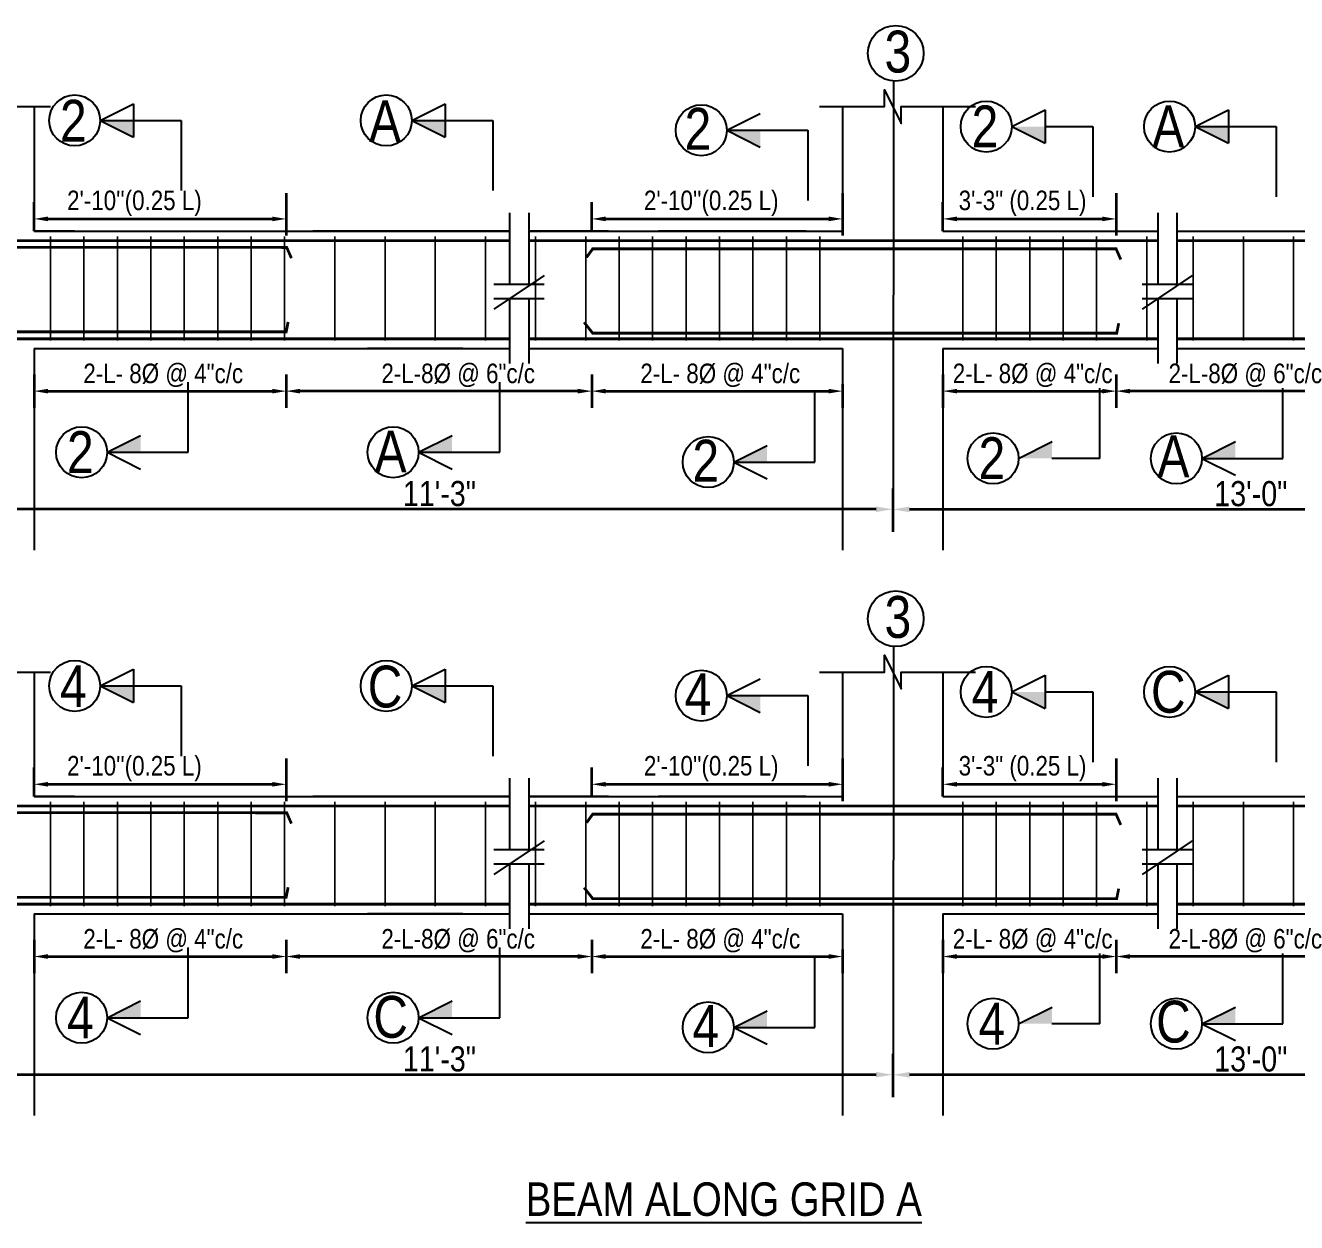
# Model space of a CAD drawing. Header units: inches. Extents: x 334224 to 340955, y 74691 to 79424.
# Drawn here: x 338316.1 to 338772.1, y 75449.5 to 75878.7 of the extents above; entities that cross this region are included whole.
import ezdxf
from ezdxf.enums import TextEntityAlignment as Align

# ---------------------------------------------------------------- set-up
doc = ezdxf.new("R2010")
doc.units = ezdxf.units.IN
doc.header["$MEASUREMENT"] = 0
doc.layers.get('Defpoints').update_dxf_attribs({"lineweight": 0})
for name, color, linetype in [('dimension', 241, 'Continuous'), ('plan wall', 7, 'Continuous'), ('text', 113, 'Continuous'), ('Text Grid', 7, 'Continuous'), ('Text_Grid', 6, 'Continuous'), ('WALL2', 1, 'Continuous')]:
    doc.layers.add(name, color=color, linetype=linetype)
doc.layers.add('door window', color=2, linetype='Continuous', lineweight=25)
doc.layers.add('Wall', color=20, linetype='Continuous', lineweight=35)
doc.styles.add('dim', font='ARIALN.TTF')
doc.dimstyles.new('CENTER', dxfattribs={"dimtxt": 9, "dimasz": 6, "dimexe": 8, "dimexo": 0, "dimgap": 1, "dimtad": 1, "dimdec": 4, "dimrnd": 1, "dimzin": 0, "dimdsep": 46, "dimlunit": 4, "dimtxsty": 'dim', "dimcen": 0.0625, "dimclrt": 256, "dimadec": 0, "dimazin": 0, "dimtfac": 0.010417, "dimtdec": 4, "dimtmove": 0, "dimatfit": 3, "dimfxl": 0, "dimfrac": 2, "dimtolj": 1, "dimtzin": 0, "dimarcsym": 0})
doc.dimstyles.new('FD', dxfattribs={"dimtxt": 7, "dimasz": 5, "dimexe": 6, "dimexo": 0, "dimgap": 1, "dimtad": 1, "dimdec": 4, "dimrnd": 1, "dimzin": 0, "dimdsep": 46, "dimlunit": 4, "dimtxsty": 'dim', "dimcen": 0.0625, "dimclrd": 256, "dimclre": 256, "dimclrt": 256, "dimadec": 0, "dimazin": 0, "dimtfac": 0.010417, "dimtdec": 4, "dimtmove": 1, "dimatfit": 3, "dimfxl": 0, "dimfrac": 2, "dimtolj": 1, "dimtzin": 0, "dimarcsym": 0})

# ---------------------------------------------------------------- blocks, each defined once
blk = doc.blocks.new('*D419')
at = {"layer": 'Defpoints', "color": 0, "transparency": 16777216}
for p in [(338319.2, 75753.59), (338409.63, 75753.59), (338409.63, 75747.59)]:
    blk.add_point(p, dxfattribs=at)
at = {"layer": 'dimension', "lineweight": -2, "transparency": 16777216}
for p, q in [((338319.2, 75753.59), (338319.2, 75741.59)), ((338409.63, 75753.59), (338409.63, 75741.59)), ((338324.2, 75747.59), (338404.63, 75747.59))]:
    blk.add_line(p, q, dxfattribs=at)
at = {"layer": 'dimension', "transparency": 16777216}
for points in [[(338324.2, 75748.42), (338324.2, 75746.76), (338319.2, 75747.59)], [(338404.63, 75748.42), (338404.63, 75746.76), (338409.63, 75747.59)]]:
    blk.add_solid(points, dxfattribs=at)
at = {"layer": 'dimension', "transparency": 16777216, "insert": (338364.42, 75753.25), "char_height": 7, "attachment_point": 5, "style": 'dim'}
blk.add_mtext('\\A1; 2-L- 8%%C @ 4"c/c', dxfattribs=at)
blk = doc.blocks.new('*D420')
at = {"layer": 'Defpoints', "color": 0, "transparency": 16777216}
for p in [(338409.63, 75753.59), (338519.25, 75753.59), (338409.63, 75747.59)]:
    blk.add_point(p, dxfattribs=at)
at = {"layer": 'dimension', "lineweight": -2, "transparency": 16777216}
for p, q in [((338409.63, 75753.59), (338409.63, 75741.59)), ((338519.25, 75753.59), (338519.25, 75741.59)), ((338514.25, 75747.59), (338414.63, 75747.59))]:
    blk.add_line(p, q, dxfattribs=at)
at = {"layer": 'dimension', "transparency": 16777216}
for points in [[(338414.63, 75748.42), (338414.63, 75746.76), (338409.63, 75747.59)], [(338514.25, 75748.42), (338514.25, 75746.76), (338519.25, 75747.59)]]:
    blk.add_solid(points, dxfattribs=at)
at = {"layer": 'dimension', "transparency": 16777216, "insert": (338470.23, 75753.25), "char_height": 7, "attachment_point": 5, "style": 'dim'}
blk.add_mtext('\\A1; 2-L-8%%C @ 6"c/c', dxfattribs=at)
blk = doc.blocks.new('*D421')
at = {"layer": 'Defpoints', "color": 0, "transparency": 16777216}
for p in [(338519.25, 75753.59), (338609.25, 75750.13), (338609.25, 75747.59)]:
    blk.add_point(p, dxfattribs=at)
at = {"layer": 'dimension', "lineweight": -2, "transparency": 16777216}
for p, q in [((338519.25, 75753.59), (338519.25, 75741.59)), ((338609.25, 75750.13), (338609.25, 75741.59)), ((338524.25, 75747.59), (338604.25, 75747.59))]:
    blk.add_line(p, q, dxfattribs=at)
at = {"layer": 'dimension', "transparency": 16777216}
for points in [[(338524.25, 75748.42), (338524.25, 75746.76), (338519.25, 75747.59)], [(338604.25, 75748.42), (338604.25, 75746.76), (338609.25, 75747.59)]]:
    blk.add_solid(points, dxfattribs=at)
at = {"layer": 'dimension', "transparency": 16777216, "insert": (338564.25, 75753.25), "char_height": 7, "attachment_point": 5, "style": 'dim'}
blk.add_mtext('\\A1; 2-L- 8%%C @ 4"c/c', dxfattribs=at)
blk = doc.blocks.new('*D422')
at = {"layer": 'Defpoints', "color": 0, "transparency": 16777216}
for p in [(338645.25, 75753.59), (338707.36, 75753.59), (338707.36, 75747.59)]:
    blk.add_point(p, dxfattribs=at)
at = {"layer": 'dimension', "lineweight": -2, "transparency": 16777216}
for p, q in [((338645.25, 75753.59), (338645.25, 75741.59)), ((338707.36, 75753.59), (338707.36, 75741.59)), ((338650.25, 75747.59), (338702.36, 75747.59))]:
    blk.add_line(p, q, dxfattribs=at)
at = {"layer": 'dimension', "transparency": 16777216}
for points in [[(338650.25, 75748.42), (338650.25, 75746.76), (338645.25, 75747.59)], [(338702.36, 75748.42), (338702.36, 75746.76), (338707.36, 75747.59)]]:
    blk.add_solid(points, dxfattribs=at)
at = {"layer": 'dimension', "transparency": 16777216, "insert": (338676.31, 75753.25), "char_height": 7, "attachment_point": 5, "style": 'dim'}
blk.add_mtext('\\A1; 2-L- 8%%C @ 4"c/c', dxfattribs=at)
blk = doc.blocks.new('*D424')
at = {"layer": 'Defpoints', "color": 0, "transparency": 16777216}
for p in [(338707.36, 75753.59), (338797.83, 75753.59), (338707.36, 75747.59)]:
    blk.add_point(p, dxfattribs=at)
at = {"layer": 'dimension', "lineweight": -2, "transparency": 16777216}
for p, q in [((338707.36, 75753.59), (338707.36, 75741.59)), ((338797.83, 75753.59), (338797.83, 75741.59)), ((338792.83, 75747.59), (338712.36, 75747.59))]:
    blk.add_line(p, q, dxfattribs=at)
at = {"layer": 'dimension', "transparency": 16777216}
for points in [[(338712.36, 75748.42), (338712.36, 75746.76), (338707.36, 75747.59)], [(338792.83, 75748.42), (338792.83, 75746.76), (338797.83, 75747.59)]]:
    blk.add_solid(points, dxfattribs=at)
at = {"layer": 'dimension', "transparency": 16777216, "insert": (338752.6, 75753.25), "char_height": 7, "attachment_point": 5, "style": 'dim'}
blk.add_mtext('\\A1; 2-L-8%%C @ 6"c/c', dxfattribs=at)
blk = doc.blocks.new('*D457')
at = {"layer": 'Defpoints', "color": 0, "transparency": 16777216}
for p in [(338319.2, 75550.87), (338409.63, 75550.87), (338409.63, 75544.87)]:
    blk.add_point(p, dxfattribs=at)
at = {"layer": 'dimension', "lineweight": -2, "transparency": 16777216}
for p, q in [((338319.2, 75550.87), (338319.2, 75538.87)), ((338409.63, 75550.87), (338409.63, 75538.87)), ((338324.2, 75544.87), (338404.63, 75544.87))]:
    blk.add_line(p, q, dxfattribs=at)
at = {"layer": 'dimension', "transparency": 16777216}
for points in [[(338324.2, 75545.71), (338324.2, 75544.04), (338319.2, 75544.87)], [(338404.63, 75545.71), (338404.63, 75544.04), (338409.63, 75544.87)]]:
    blk.add_solid(points, dxfattribs=at)
at = {"layer": 'dimension', "transparency": 16777216, "insert": (338364.42, 75550.53), "char_height": 7, "attachment_point": 5, "style": 'dim'}
blk.add_mtext('\\A1; 2-L- 8%%C @ 4"c/c', dxfattribs=at)
blk = doc.blocks.new('*D458')
at = {"layer": 'Defpoints', "color": 0, "transparency": 16777216}
for p in [(338409.63, 75550.87), (338519.25, 75550.87), (338409.63, 75544.87)]:
    blk.add_point(p, dxfattribs=at)
at = {"layer": 'dimension', "lineweight": -2, "transparency": 16777216}
for p, q in [((338409.63, 75550.87), (338409.63, 75538.87)), ((338519.25, 75550.87), (338519.25, 75538.87)), ((338514.25, 75544.87), (338414.63, 75544.87))]:
    blk.add_line(p, q, dxfattribs=at)
at = {"layer": 'dimension', "transparency": 16777216}
for points in [[(338414.63, 75545.71), (338414.63, 75544.04), (338409.63, 75544.87)], [(338514.25, 75545.71), (338514.25, 75544.04), (338519.25, 75544.87)]]:
    blk.add_solid(points, dxfattribs=at)
at = {"layer": 'dimension', "transparency": 16777216, "insert": (338470.23, 75550.53), "char_height": 7, "attachment_point": 5, "style": 'dim'}
blk.add_mtext('\\A1; 2-L-8%%C @ 6"c/c', dxfattribs=at)
blk = doc.blocks.new('*D459')
at = {"layer": 'Defpoints', "color": 0, "transparency": 16777216}
for p in [(338519.25, 75550.87), (338609.25, 75547.42), (338609.25, 75544.87)]:
    blk.add_point(p, dxfattribs=at)
at = {"layer": 'dimension', "lineweight": -2, "transparency": 16777216}
for p, q in [((338519.25, 75550.87), (338519.25, 75538.87)), ((338524.25, 75544.87), (338604.25, 75544.87)), ((338609.25, 75547.42), (338609.25, 75538.87))]:
    blk.add_line(p, q, dxfattribs=at)
at = {"layer": 'dimension', "transparency": 16777216}
for points in [[(338524.25, 75545.71), (338524.25, 75544.04), (338519.25, 75544.87)], [(338604.25, 75545.71), (338604.25, 75544.04), (338609.25, 75544.87)]]:
    blk.add_solid(points, dxfattribs=at)
at = {"layer": 'dimension', "transparency": 16777216, "insert": (338564.25, 75550.53), "char_height": 7, "attachment_point": 5, "style": 'dim'}
blk.add_mtext('\\A1; 2-L- 8%%C @ 4"c/c', dxfattribs=at)
blk = doc.blocks.new('*D460')
at = {"layer": 'Defpoints', "color": 0, "transparency": 16777216}
for p in [(338645.25, 75550.87), (338707.36, 75550.87), (338707.36, 75544.87)]:
    blk.add_point(p, dxfattribs=at)
at = {"layer": 'dimension', "lineweight": -2, "transparency": 16777216}
for p, q in [((338645.25, 75550.87), (338645.25, 75538.87)), ((338707.36, 75550.87), (338707.36, 75538.87)), ((338650.25, 75544.87), (338702.36, 75544.87))]:
    blk.add_line(p, q, dxfattribs=at)
at = {"layer": 'dimension', "transparency": 16777216}
for points in [[(338650.25, 75545.71), (338650.25, 75544.04), (338645.25, 75544.87)], [(338702.36, 75545.71), (338702.36, 75544.04), (338707.36, 75544.87)]]:
    blk.add_solid(points, dxfattribs=at)
at = {"layer": 'dimension', "transparency": 16777216, "insert": (338676.31, 75550.53), "char_height": 7, "attachment_point": 5, "style": 'dim'}
blk.add_mtext('\\A1; 2-L- 8%%C @ 4"c/c', dxfattribs=at)
blk = doc.blocks.new('*D462')
at = {"layer": 'Defpoints', "color": 0, "transparency": 16777216}
for p in [(338707.36, 75550.87), (338797.83, 75550.87), (338707.36, 75544.87)]:
    blk.add_point(p, dxfattribs=at)
at = {"layer": 'dimension', "lineweight": -2, "transparency": 16777216}
for p, q in [((338707.36, 75550.87), (338707.36, 75538.87)), ((338797.83, 75550.87), (338797.83, 75538.87)), ((338792.83, 75544.87), (338712.36, 75544.87))]:
    blk.add_line(p, q, dxfattribs=at)
at = {"layer": 'dimension', "transparency": 16777216}
for points in [[(338712.36, 75545.71), (338712.36, 75544.04), (338707.36, 75544.87)], [(338792.83, 75545.71), (338792.83, 75544.04), (338797.83, 75544.87)]]:
    blk.add_solid(points, dxfattribs=at)
at = {"layer": 'dimension', "transparency": 16777216, "insert": (338752.6, 75550.53), "char_height": 7, "attachment_point": 5, "style": 'dim'}
blk.add_mtext('\\A1; 2-L-8%%C @ 6"c/c', dxfattribs=at)
blk = doc.blocks.new('*D482')
at = {"layer": 'Defpoints', "color": 0, "transparency": 16777216}
for p in [(338627.25, 75705.22), (338627.25, 75705.19), (338884.08, 75697.38)]:
    blk.add_point(p, dxfattribs=at)
at = {"layer": 'dimension', "color": 0, "lineweight": -2, "transparency": 16777216}
for p, q in [((338884.08, 75697.38), (338884.08, 75713.19)), ((338627.25, 75705.22), (338627.25, 75697.19)), ((338878.08, 75705.19), (338633.25, 75705.19))]:
    blk.add_line(p, q, dxfattribs=at)
at = {"layer": 'dimension', "color": 0, "transparency": 16777216}
for points in [[(338633.25, 75706.19), (338633.25, 75704.19), (338627.25, 75705.19)], [(338878.08, 75706.19), (338878.08, 75704.19), (338884.08, 75705.19)]]:
    blk.add_solid(points, dxfattribs=at)
at = {"layer": 'dimension', "transparency": 16777216, "insert": (338755.66, 75710.78), "char_height": 9, "attachment_point": 5, "style": 'dim'}
blk.add_mtext('\\A1;13\'-0"', dxfattribs=at)
blk = doc.blocks.new('*D484')
at = {"layer": 'Defpoints', "color": 0, "transparency": 16777216}
for p in [(338301.92, 75712.65), (338627.25, 75712.64), (338301.92, 75705.22)]:
    blk.add_point(p, dxfattribs=at)
at = {"layer": 'dimension', "color": 0, "lineweight": -2, "transparency": 16777216}
for p, q in [((338301.92, 75712.65), (338301.92, 75697.22)), ((338627.25, 75712.64), (338627.25, 75697.22)), ((338621.25, 75705.22), (338307.92, 75705.22))]:
    blk.add_line(p, q, dxfattribs=at)
at = {"layer": 'dimension', "color": 0, "transparency": 16777216}
for points in [[(338307.92, 75706.22), (338307.92, 75704.22), (338301.92, 75705.22)], [(338621.25, 75706.22), (338621.25, 75704.22), (338627.25, 75705.22)]]:
    blk.add_solid(points, dxfattribs=at)
at = {"layer": 'dimension', "transparency": 16777216, "insert": (338464.59, 75710.81), "char_height": 9, "attachment_point": 5, "style": 'dim'}
blk.add_mtext('\\A1;11\'-3"', dxfattribs=at)
blk = doc.blocks.new('*D487')
at = {"layer": 'Defpoints', "color": 0, "transparency": 16777216}
for p in [(338409.63, 75818.54), (338409.63, 75809.34), (338319.2, 75804.93)]:
    blk.add_point(p, dxfattribs=at)
at = {"layer": 'dimension', "lineweight": -2, "transparency": 16777216}
for p, q in [((338409.63, 75818.54), (338409.63, 75803.34)), ((338319.2, 75804.93), (338319.2, 75815.34)), ((338324.2, 75809.34), (338404.63, 75809.34))]:
    blk.add_line(p, q, dxfattribs=at)
at = {"layer": 'dimension', "transparency": 16777216}
for points in [[(338324.2, 75810.18), (338324.2, 75808.51), (338319.2, 75809.34)], [(338404.63, 75810.18), (338404.63, 75808.51), (338409.63, 75809.34)]]:
    blk.add_solid(points, dxfattribs=at)
at = {"layer": 'dimension', "transparency": 16777216, "insert": (338355.2, 75814.93), "char_height": 7, "attachment_point": 5, "style": 'dim'}
blk.add_mtext("\\A1;2'-10''(0.25 L)", dxfattribs=at)
blk = doc.blocks.new('*D488')
at = {"layer": 'Defpoints', "color": 0, "transparency": 16777216}
for p in [(338609.24, 75818.54), (338609.24, 75809.34), (338519.25, 75804.93)]:
    blk.add_point(p, dxfattribs=at)
at = {"layer": 'dimension', "lineweight": -2, "transparency": 16777216}
for p, q in [((338609.24, 75818.54), (338609.24, 75803.34)), ((338519.25, 75804.93), (338519.25, 75815.34)), ((338524.25, 75809.34), (338604.24, 75809.34))]:
    blk.add_line(p, q, dxfattribs=at)
at = {"layer": 'dimension', "transparency": 16777216}
for points in [[(338524.25, 75810.18), (338524.25, 75808.51), (338519.25, 75809.34)], [(338604.24, 75810.18), (338604.24, 75808.51), (338609.24, 75809.34)]]:
    blk.add_solid(points, dxfattribs=at)
at = {"layer": 'dimension', "transparency": 16777216, "insert": (338562.11, 75814.93), "char_height": 7, "attachment_point": 5, "style": 'dim'}
blk.add_mtext("\\A1;2'-10''(0.25 L)", dxfattribs=at)
blk = doc.blocks.new('*D489')
at = {"layer": 'Defpoints', "color": 0, "transparency": 16777216}
for p in [(338707.36, 75818.54), (338707.36, 75809.34), (338645.25, 75804.93)]:
    blk.add_point(p, dxfattribs=at)
at = {"layer": 'dimension', "lineweight": -2, "transparency": 16777216}
for p, q in [((338707.36, 75818.54), (338707.36, 75803.34)), ((338645.25, 75804.93), (338645.25, 75815.34)), ((338650.25, 75809.34), (338702.36, 75809.34))]:
    blk.add_line(p, q, dxfattribs=at)
at = {"layer": 'dimension', "transparency": 16777216}
for points in [[(338650.25, 75810.18), (338650.25, 75808.51), (338645.25, 75809.34)], [(338702.36, 75810.18), (338702.36, 75808.51), (338707.36, 75809.34)]]:
    blk.add_solid(points, dxfattribs=at)
at = {"layer": 'dimension', "transparency": 16777216, "insert": (338673.79, 75814.93), "char_height": 7, "attachment_point": 5, "style": 'dim'}
blk.add_mtext('\\A1;3\'-3" (0.25 L)', dxfattribs=at)
blk = doc.blocks.new('*D494')
at = {"layer": 'Defpoints', "color": 0, "transparency": 16777216}
for p in [(338627.25, 75502.5), (338627.25, 75502.47), (338884.08, 75494.67)]:
    blk.add_point(p, dxfattribs=at)
at = {"layer": 'dimension', "color": 0, "lineweight": -2, "transparency": 16777216}
for p, q in [((338884.08, 75494.67), (338884.08, 75510.47)), ((338627.25, 75502.5), (338627.25, 75494.47)), ((338878.08, 75502.47), (338633.25, 75502.47))]:
    blk.add_line(p, q, dxfattribs=at)
at = {"layer": 'dimension', "color": 0, "transparency": 16777216}
for points in [[(338633.25, 75503.47), (338633.25, 75501.47), (338627.25, 75502.47)], [(338878.08, 75503.47), (338878.08, 75501.47), (338884.08, 75502.47)]]:
    blk.add_solid(points, dxfattribs=at)
at = {"layer": 'dimension', "transparency": 16777216, "insert": (338755.66, 75508.07), "char_height": 9, "attachment_point": 5, "style": 'dim'}
blk.add_mtext('\\A1;13\'-0"', dxfattribs=at)
blk = doc.blocks.new('*D496')
at = {"layer": 'Defpoints', "color": 0, "transparency": 16777216}
for p in [(338301.92, 75509.94), (338627.25, 75509.93), (338301.92, 75502.5)]:
    blk.add_point(p, dxfattribs=at)
at = {"layer": 'dimension', "color": 0, "lineweight": -2, "transparency": 16777216}
for p, q in [((338301.92, 75509.94), (338301.92, 75494.5)), ((338627.25, 75509.93), (338627.25, 75494.5)), ((338621.25, 75502.5), (338307.92, 75502.5))]:
    blk.add_line(p, q, dxfattribs=at)
at = {"layer": 'dimension', "color": 0, "transparency": 16777216}
for points in [[(338307.92, 75503.5), (338307.92, 75501.5), (338301.92, 75502.5)], [(338621.25, 75503.5), (338621.25, 75501.5), (338627.25, 75502.5)]]:
    blk.add_solid(points, dxfattribs=at)
at = {"layer": 'dimension', "transparency": 16777216, "insert": (338464.59, 75508.1), "char_height": 9, "attachment_point": 5, "style": 'dim'}
blk.add_mtext('\\A1;11\'-3"', dxfattribs=at)
blk = doc.blocks.new('*D499')
at = {"layer": 'Defpoints', "color": 0, "transparency": 16777216}
for p in [(338409.63, 75615.83), (338409.63, 75606.63), (338319.2, 75602.22)]:
    blk.add_point(p, dxfattribs=at)
at = {"layer": 'dimension', "lineweight": -2, "transparency": 16777216}
for p, q in [((338319.2, 75602.22), (338319.2, 75612.63)), ((338409.63, 75615.83), (338409.63, 75600.63)), ((338324.2, 75606.63), (338404.63, 75606.63))]:
    blk.add_line(p, q, dxfattribs=at)
at = {"layer": 'dimension', "transparency": 16777216}
for points in [[(338324.2, 75607.46), (338324.2, 75605.79), (338319.2, 75606.63)], [(338404.63, 75607.46), (338404.63, 75605.79), (338409.63, 75606.63)]]:
    blk.add_solid(points, dxfattribs=at)
at = {"layer": 'dimension', "transparency": 16777216, "insert": (338355.2, 75612.22), "char_height": 7, "attachment_point": 5, "style": 'dim'}
blk.add_mtext("\\A1;2'-10''(0.25 L)", dxfattribs=at)
blk = doc.blocks.new('*D500')
at = {"layer": 'Defpoints', "color": 0, "transparency": 16777216}
for p in [(338609.24, 75615.83), (338609.24, 75606.63), (338519.25, 75602.22)]:
    blk.add_point(p, dxfattribs=at)
at = {"layer": 'dimension', "lineweight": -2, "transparency": 16777216}
for p, q in [((338519.25, 75602.22), (338519.25, 75612.63)), ((338609.24, 75615.83), (338609.24, 75600.63)), ((338524.25, 75606.63), (338604.24, 75606.63))]:
    blk.add_line(p, q, dxfattribs=at)
at = {"layer": 'dimension', "transparency": 16777216}
for points in [[(338524.25, 75607.46), (338524.25, 75605.79), (338519.25, 75606.63)], [(338604.24, 75607.46), (338604.24, 75605.79), (338609.24, 75606.63)]]:
    blk.add_solid(points, dxfattribs=at)
at = {"layer": 'dimension', "transparency": 16777216, "insert": (338562.11, 75612.22), "char_height": 7, "attachment_point": 5, "style": 'dim'}
blk.add_mtext("\\A1;2'-10''(0.25 L)", dxfattribs=at)
blk = doc.blocks.new('*D501')
at = {"layer": 'Defpoints', "color": 0, "transparency": 16777216}
for p in [(338707.36, 75615.83), (338707.36, 75606.63), (338645.25, 75602.22)]:
    blk.add_point(p, dxfattribs=at)
at = {"layer": 'dimension', "lineweight": -2, "transparency": 16777216}
for p, q in [((338645.25, 75602.22), (338645.25, 75612.63)), ((338707.36, 75615.83), (338707.36, 75600.63)), ((338650.25, 75606.63), (338702.36, 75606.63))]:
    blk.add_line(p, q, dxfattribs=at)
at = {"layer": 'dimension', "transparency": 16777216}
for points in [[(338650.25, 75607.46), (338650.25, 75605.79), (338645.25, 75606.63)], [(338702.36, 75607.46), (338702.36, 75605.79), (338707.36, 75606.63)]]:
    blk.add_solid(points, dxfattribs=at)
at = {"layer": 'dimension', "transparency": 16777216, "insert": (338673.79, 75612.22), "char_height": 7, "attachment_point": 5, "style": 'dim'}
blk.add_mtext('\\A1;3\'-3" (0.25 L)', dxfattribs=at)
blk = doc.blocks.new('Complete project')
at = {"layer": 'plan wall', "ltscale": 3}
for points in [[(338342.92014, 75844.63217), (338354.92014, 75844.63217), (338354.92014, 75838.63217)], [(338454.67709, 75844.63217), (338466.67709, 75844.63217), (338466.67709, 75838.63217)], [(338567.69188, 75841.12254), (338579.69188, 75841.12254), (338579.69188, 75835.12254)], [(338669.90155, 75842.45761), (338681.90155, 75842.45761), (338681.90155, 75836.45761)], [(338735.65352, 75842.45761), (338747.65352, 75842.45761), (338747.65352, 75836.45761)], [(338345.39549, 75725.65454), (338357.39549, 75725.65454), (338357.39549, 75731.65454)], [(338457.15244, 75725.65454), (338469.15244, 75725.65454), (338469.15244, 75731.65454)], [(338570.16723, 75722.14491), (338582.16723, 75722.14491), (338582.16723, 75728.14491)], [(338672.37689, 75723.47998), (338684.37689, 75723.47998), (338684.37689, 75729.47998)], [(338738.12887, 75723.47998), (338750.12887, 75723.47998), (338750.12887, 75729.47998)], [(338342.92014, 75641.91695), (338354.92014, 75641.91695), (338354.92014, 75635.91695)], [(338454.67709, 75641.91695), (338466.67709, 75641.91695), (338466.67709, 75635.91695)], [(338669.90155, 75639.74238), (338681.90155, 75639.74238), (338681.90155, 75633.74238)], [(338735.65352, 75639.74238), (338747.65352, 75639.74238), (338747.65352, 75633.74238)], [(338567.69188, 75638.40732), (338579.69188, 75638.40732), (338579.69188, 75632.40732)], [(338345.39549, 75522.93931), (338357.39549, 75522.93931), (338357.39549, 75528.93931)], [(338457.15244, 75522.93931), (338469.15244, 75522.93931), (338469.15244, 75528.93931)], [(338570.16723, 75519.42968), (338582.16723, 75519.42968), (338582.16723, 75525.42968)], [(338672.37689, 75520.76475), (338684.37689, 75520.76475), (338684.37689, 75526.76475)], [(338738.12887, 75520.76475), (338750.12887, 75520.76475), (338750.12887, 75526.76475)]]:
    blk.add_hatch(color=256, dxfattribs=at).paths.add_polyline_path(points)
at = {"layer": 'door window'}
for centre in [(338333.77668, 75844.63217), (338445.53363, 75844.63217), (338558.54841, 75841.12254), (338660.75808, 75842.45761), (338726.51006, 75842.45761), (338336.25203, 75725.65454), (338448.00898, 75725.65454), (338561.02376, 75722.14491), (338663.23343, 75723.47998), (338728.98541, 75723.47998), (338333.77668, 75641.91695), (338445.53363, 75641.91695), (338660.75808, 75639.74238), (338726.51006, 75639.74238), (338558.54841, 75638.40732), (338336.25203, 75522.93931), (338448.00898, 75522.93931), (338663.23343, 75520.76475), (338728.98541, 75520.76475), (338561.02376, 75519.42968)]:
    blk.add_circle(centre, 9.14346, dxfattribs=at)
at = {"layer": 'plan wall', "ltscale": 3}
for p, q in [((338627.45197, 75858.71447), (338627.43389, 75705.39075)), ((338342.92014, 75844.63217), (338354.92014, 75850.63217)), ((338354.92014, 75850.63217), (338354.92014, 75838.63217)), ((338454.67709, 75844.63217), (338466.67709, 75850.63217)), ((338466.67709, 75850.63217), (338466.67709, 75838.63217)), ((338342.92014, 75844.63217), (338354.92014, 75838.63217)), ((338342.92014, 75844.63217), (338354.92014, 75844.63217)), ((338354.92014, 75844.63217), (338372.00768, 75844.63217)), ((338372.00768, 75844.63217), (338372.00768, 75819.47647)), ((338454.67709, 75844.63217), (338466.67709, 75838.63217)), ((338454.67709, 75844.63217), (338466.67709, 75844.63217)), ((338466.67709, 75844.63217), (338483.76463, 75844.63217)), ((338483.76463, 75844.63217), (338483.76463, 75819.47647)), ((338567.69188, 75841.12254), (338579.69188, 75847.12254)), ((338669.90155, 75842.45761), (338681.90155, 75848.45761)), ((338681.90155, 75848.45761), (338681.90155, 75836.45761)), ((338735.65352, 75842.45761), (338747.65352, 75848.45761)), ((338747.65352, 75848.45761), (338747.65352, 75836.45761)), ((338567.69188, 75841.12254), (338579.69188, 75835.12254)), ((338567.69188, 75841.12254), (338579.69188, 75841.12254)), ((338579.69188, 75841.12254), (338596.77941, 75841.12254)), ((338596.77941, 75841.12254), (338596.77941, 75815.96684)), ((338669.90155, 75842.45761), (338681.90155, 75836.45761)), ((338681.90155, 75842.45761), (338698.98908, 75842.45761)), ((338698.98908, 75842.45761), (338698.98908, 75817.30191)), ((338735.65352, 75842.45761), (338747.65352, 75836.45761)), ((338735.65352, 75842.45761), (338747.65352, 75842.45761)), ((338747.65352, 75842.45761), (338764.74106, 75842.45761)), ((338764.74106, 75842.45761), (338764.74106, 75817.30191)), ((338374.48303, 75725.65454), (338374.48303, 75750.81024)), ((338486.23998, 75725.65454), (338486.23998, 75750.81024)), ((338701.46443, 75723.47998), (338701.46443, 75748.63568)), ((338767.21641, 75723.47998), (338767.21641, 75748.63568)), ((338599.25476, 75722.14491), (338599.25476, 75747.30061)), ((338345.39549, 75725.65454), (338357.39549, 75731.65454)), ((338457.15244, 75725.65454), (338469.15244, 75731.65454)), ((338570.16723, 75722.14491), (338582.16723, 75728.14491)), ((338672.37689, 75723.47998), (338684.37689, 75729.47998)), ((338738.12887, 75723.47998), (338750.12887, 75729.47998)), ((338345.39549, 75725.65454), (338357.39549, 75719.65454)), ((338345.39549, 75725.65454), (338357.39549, 75725.65454)), ((338357.39549, 75725.65454), (338374.48303, 75725.65454)), ((338457.15244, 75725.65454), (338469.15244, 75719.65454)), ((338457.15244, 75725.65454), (338469.15244, 75725.65454)), ((338469.15244, 75725.65454), (338486.23998, 75725.65454)), ((338570.16723, 75722.14491), (338582.16723, 75716.14491)), ((338570.16723, 75722.14491), (338582.16723, 75722.14491)), ((338582.16723, 75722.14491), (338599.25476, 75722.14491)), ((338701.46443, 75723.47998), (338684.32511, 75723.47998)), ((338738.12887, 75723.47998), (338750.12887, 75717.47998)), ((338738.12887, 75723.47998), (338750.12887, 75723.47998)), ((338750.12887, 75723.47998), (338767.21641, 75723.47998)), ((338627.45197, 75655.99925), (338627.43389, 75502.67553)), ((338342.92014, 75641.91695), (338354.92014, 75647.91695)), ((338354.92014, 75647.91695), (338354.92014, 75635.91695)), ((338454.67709, 75641.91695), (338466.67709, 75647.91695)), ((338466.67709, 75647.91695), (338466.67709, 75635.91695)), ((338567.69188, 75638.40732), (338579.69188, 75644.40732)), ((338669.90155, 75639.74238), (338681.90155, 75645.74238)), ((338681.90155, 75645.74238), (338681.90155, 75633.74238)), ((338735.65352, 75639.74238), (338747.65352, 75645.74238)), ((338747.65352, 75645.74238), (338747.65352, 75633.74238)), ((338342.92014, 75641.91695), (338354.92014, 75635.91695)), ((338342.92014, 75641.91695), (338354.92014, 75641.91695)), ((338354.92014, 75641.91695), (338372.00768, 75641.91695)), ((338372.00768, 75641.91695), (338372.00768, 75616.76125)), ((338454.67709, 75641.91695), (338466.67709, 75635.91695)), ((338454.67709, 75641.91695), (338466.67709, 75641.91695)), ((338466.67709, 75641.91695), (338483.76463, 75641.91695)), ((338483.76463, 75641.91695), (338483.76463, 75616.76125)), ((338669.90155, 75639.74238), (338681.90155, 75633.74238)), ((338681.90155, 75639.74238), (338698.98908, 75639.74238)), ((338698.98908, 75639.74238), (338698.98908, 75614.58668)), ((338735.65352, 75639.74238), (338747.65352, 75633.74238)), ((338735.65352, 75639.74238), (338747.65352, 75639.74238)), ((338747.65352, 75639.74238), (338764.74106, 75639.74238)), ((338764.74106, 75639.74238), (338764.74106, 75614.58668)), ((338567.69188, 75638.40732), (338579.69188, 75632.40732)), ((338567.69188, 75638.40732), (338579.69188, 75638.40732)), ((338579.69188, 75638.40732), (338596.77941, 75638.40732)), ((338596.77941, 75638.40732), (338596.77941, 75613.25161)), ((338374.48303, 75522.93931), (338374.48303, 75548.09502)), ((338486.23998, 75522.93931), (338486.23998, 75548.09502)), ((338599.25476, 75519.42968), (338599.25476, 75544.58538)), ((338701.46443, 75520.76475), (338701.46443, 75545.92045)), ((338767.21641, 75520.76475), (338767.21641, 75545.92045)), ((338345.39549, 75522.93931), (338357.39549, 75528.93931)), ((338457.15244, 75522.93931), (338469.15244, 75528.93931)), ((338570.16723, 75519.42968), (338582.16723, 75525.42968)), ((338672.37689, 75520.76475), (338684.37689, 75526.76475)), ((338738.12887, 75520.76475), (338750.12887, 75526.76475)), ((338345.39549, 75522.93931), (338357.39549, 75516.93931)), ((338345.39549, 75522.93931), (338357.39549, 75522.93931)), ((338357.39549, 75522.93931), (338374.48303, 75522.93931)), ((338457.15244, 75522.93931), (338469.15244, 75516.93931)), ((338457.15244, 75522.93931), (338469.15244, 75522.93931)), ((338469.15244, 75522.93931), (338486.23998, 75522.93931)), ((338701.46443, 75520.76475), (338684.32511, 75520.76475)), ((338738.12887, 75520.76475), (338750.12887, 75514.76475)), ((338738.12887, 75520.76475), (338750.12887, 75520.76475)), ((338750.12887, 75520.76475), (338767.21641, 75520.76475)), ((338570.16723, 75519.42968), (338582.16723, 75513.42968)), ((338570.16723, 75519.42968), (338582.16723, 75519.42968)), ((338582.16723, 75519.42968), (338599.25476, 75519.42968))]:
    blk.add_line(p, q, dxfattribs=at)
at = {"layer": 'Text Grid'}
for centre in [(338628.28909, 75868.71229), (338628.28909, 75665.99706)]:
    blk.add_circle(centre, 10, dxfattribs=at)
at = {"layer": 'Wall', "lineweight": -3}
for p, q in [((338319.20438, 75849.59467), (338319.20438, 75804.93486)), ((338609.25286, 75849.59467), (338609.25286, 75804.93486)), ((338609.25286, 75849.59467), (338609.25286, 75804.93486)), ((338645.25286, 75849.59467), (338645.25286, 75804.93486)), ((338333.66171, 75804.93486), (338319.20438, 75804.93486)), ((338319.20438, 75804.93486), (338403.99581, 75804.93486)), ((338403.99581, 75804.93486), (338489.88975, 75804.93486)), ((338419.21473, 75804.93486), (338489.88975, 75804.93486)), ((338489.88975, 75804.93486), (338419.21473, 75804.93486)), ((338489.88975, 75804.93486), (338419.21473, 75804.93486)), ((338472.98226, 75804.93486), (338438.85046, 75804.93486)), ((338438.85046, 75804.93486), (338472.98226, 75804.93486)), ((338496.75747, 75804.93486), (338596.13183, 75804.93486)), ((338525.25286, 75804.93486), (338496.75747, 75804.93486)), ((338525.25286, 75804.93486), (338496.75747, 75804.93486)), ((338496.75747, 75804.93486), (338525.25286, 75804.93486)), ((338596.13183, 75804.93486), (338543.25286, 75804.93486)), ((338596.13183, 75804.93486), (338561.25286, 75804.93486)), ((338561.25286, 75804.93486), (338609.25286, 75804.93486)), ((338645.25286, 75804.93486), (338693.14298, 75804.93486)), ((338693.14298, 75804.93486), (338722.39897, 75804.93486)), ((338729.26668, 75804.93486), (338866.07689, 75804.93486)), ((338319.20438, 75762.93486), (338319.20438, 75690.59138)), ((338319.20438, 75762.93486), (338341.78454, 75762.93486)), ((338325.20438, 75762.93486), (338403.99581, 75762.93486)), ((338403.99581, 75762.93486), (338489.88975, 75762.93486)), ((338472.98226, 75762.93486), (338438.85046, 75762.93486)), ((338438.85046, 75762.93486), (338472.98226, 75762.93486)), ((338445.71817, 75762.93486), (338489.88975, 75762.93486)), ((338446.41347, 75762.93486), (338489.88975, 75762.93486)), ((338496.75747, 75762.93486), (338596.13183, 75762.93486)), ((338496.75747, 75762.93486), (338609.25286, 75762.93486)), ((338609.25286, 75762.93486), (338609.25286, 75690.60242)), ((338645.25286, 75762.93486), (338645.25286, 75690.60242)), ((338645.25286, 75762.93486), (338693.14298, 75762.93486)), ((338693.14298, 75762.93486), (338722.39897, 75762.93486)), ((338729.26668, 75762.93486), (338866.07689, 75762.93486)), ((338319.20438, 75646.87945), (338319.20438, 75602.21963)), ((338609.25286, 75646.87945), (338609.25286, 75602.21963)), ((338609.25286, 75646.87945), (338609.25286, 75602.21963)), ((338645.25286, 75646.87945), (338645.25286, 75602.21963)), ((338333.66171, 75602.21963), (338319.20438, 75602.21963)), ((338319.20438, 75602.21963), (338403.99581, 75602.21963)), ((338403.99581, 75602.21963), (338489.88975, 75602.21963)), ((338419.21473, 75602.21963), (338489.88975, 75602.21963)), ((338489.88975, 75602.21963), (338419.21473, 75602.21963)), ((338489.88975, 75602.21963), (338419.21473, 75602.21963)), ((338472.98226, 75602.21963), (338438.85046, 75602.21963)), ((338438.85046, 75602.21963), (338472.98226, 75602.21963)), ((338496.75747, 75602.21963), (338596.13183, 75602.21963)), ((338525.25286, 75602.21963), (338496.75747, 75602.21963)), ((338525.25286, 75602.21963), (338496.75747, 75602.21963)), ((338496.75747, 75602.21963), (338525.25286, 75602.21963)), ((338596.13183, 75602.21963), (338543.25286, 75602.21963)), ((338596.13183, 75602.21963), (338561.25286, 75602.21963)), ((338561.25286, 75602.21963), (338609.25286, 75602.21963)), ((338645.25286, 75602.21963), (338693.14298, 75602.21963)), ((338693.14298, 75602.21963), (338722.39897, 75602.21963)), ((338729.26668, 75602.21963), (338866.07689, 75602.21963)), ((338319.20438, 75560.21963), (338319.20438, 75487.87615)), ((338319.20438, 75560.21963), (338341.78454, 75560.21963)), ((338325.20438, 75560.21963), (338403.99581, 75560.21963)), ((338403.99581, 75560.21963), (338489.88975, 75560.21963)), ((338472.98226, 75560.21963), (338438.85046, 75560.21963)), ((338438.85046, 75560.21963), (338472.98226, 75560.21963)), ((338445.71817, 75560.21963), (338489.88975, 75560.21963)), ((338446.41347, 75560.21963), (338489.88975, 75560.21963)), ((338496.75747, 75560.21963), (338596.13183, 75560.21963)), ((338496.75747, 75560.21963), (338609.25286, 75560.21963)), ((338609.25286, 75560.21963), (338609.25286, 75487.88719)), ((338645.25286, 75560.21963), (338645.25286, 75487.88719)), ((338645.25286, 75560.21963), (338693.14298, 75560.21963)), ((338693.14298, 75560.21963), (338722.39897, 75560.21963)), ((338729.26668, 75560.21963), (338866.07689, 75560.21963))]:
    blk.add_line(p, q, dxfattribs=at)
at = {"layer": 'Wall'}
for points, const_width in [([(338325.0911, 75803.13017), (338325.0911, 75765.63017)], 0.6), ([(338337.0911, 75803.13017), (338337.0911, 75765.63017)], 0.6), ([(338349.0911, 75803.13017), (338349.0911, 75765.63017)], 0.6), ([(338361.0911, 75803.13017), (338361.0911, 75765.63017)], 0.6), ([(338373.0911, 75803.13017), (338373.0911, 75765.63017)], 0.6), ([(338385.0911, 75803.13017), (338385.0911, 75765.63017)], 0.6), ([(338397.0911, 75803.13017), (338397.0911, 75765.63017)], 0.6), ([(338409.0911, 75803.13017), (338409.0911, 75765.63017)], 0.6), ([(338427.0911, 75803.13017), (338427.0911, 75765.63017)], 0.6), ([(338445.0911, 75803.13017), (338445.0911, 75765.63017)], 0.6), ([(338463.0911, 75803.13017), (338463.0911, 75765.63017)], 0.6), ([(338481.0911, 75803.13017), (338481.0911, 75765.63017)], 0.6), ([(338499.0911, 75803.13017), (338499.0911, 75765.63017)], 0.6), ([(338517.0911, 75803.13017), (338517.0911, 75765.63017)], 0.6), ([(338529.0911, 75803.13017), (338529.0911, 75765.63017)], 0.6), ([(338541.0911, 75803.13017), (338541.0911, 75765.63017)], 0.6), ([(338553.0911, 75803.13017), (338553.0911, 75765.63017)], 0.6), ([(338565.0911, 75803.13017), (338565.0911, 75765.63017)], 0.6), ([(338577.0911, 75803.13017), (338577.0911, 75765.63017)], 0.6), ([(338589.0911, 75803.13017), (338589.0911, 75765.63017)], 0.6), ([(338601.0911, 75803.13017), (338601.0911, 75765.63017)], 0.6), ([(338652.35455, 75803.13017), (338652.35455, 75765.63017)], 0.6), ([(338664.35455, 75803.13017), (338664.35455, 75765.63017)], 0.6), ([(338676.35455, 75803.13017), (338676.35455, 75765.63017)], 0.6), ([(338688.35455, 75803.13017), (338688.35455, 75765.63017)], 0.6), ([(338700.35455, 75803.13017), (338700.35455, 75765.63017)], 0.6), ([(338718.35455, 75803.13017), (338718.35455, 75765.63017)], 0.6), ([(338735.04365, 75803.13017), (338735.04365, 75765.63017)], 0.6), ([(338753.04365, 75803.13017), (338753.04365, 75765.63017)], 0.6), ([(338771.04365, 75803.13017), (338771.04365, 75765.63017)], 0.6), ([(338177.01979, 75801.5514), (338235.20438, 75801.5514), (338341.78454, 75801.5514)], 1), ([(338211.20438, 75799.1424), (338409.62706, 75799.1424)], 1), ([(338325.20438, 75801.5514), (338406.06784, 75801.5514)], 1), ([(338390.48884, 75799.1424), (338409.83348, 75799.10986), (338411.52469, 75795.24511)], 1), ([(338403.99581, 75801.5514), (338436.98226, 75801.5514), (338438.85046, 75801.5514)], 1), ([(338428.59966, 75801.5514), (338489.88975, 75801.5514)], 1), ([(338496.75747, 75801.5514), (338645.25286, 75801.5514)], 1), ([(338517.38619, 75795.54329), (338519.80366, 75798.89472)], 1), ([(338519.25286, 75798.63282), (338707.33467, 75798.63282)], 1), ([(338645.25286, 75801.5514), (338693.14298, 75801.5514)], 1), ([(338693.14298, 75801.5514), (338722.39897, 75801.5514)], 1), ([(338700.87195, 75798.66537), (338707.33467, 75798.63282), (338709.02588, 75794.76807)], 1), ([(338729.26668, 75801.5514), (338909.19545, 75801.5514)], 1), ([(338390.48884, 75768.84455), (338409.62706, 75768.84455), (338410.34739, 75772.41179)], 1), ([(338516.51124, 75772.29863), (338519.74879, 75768.17746)], 1), ([(338700.87195, 75768.36751), (338707.56871, 75768.36751), (338708.28905, 75771.93475)], 1), ([(338211.20438, 75768.84455), (338409.62706, 75768.84455)], 1), ([(338235.20438, 75766.35178), (338341.78454, 75766.35178)], 1), ([(338331.20438, 75766.35178), (338403.99581, 75766.35178)], 1), ([(338428.59966, 75766.35178), (338489.88975, 75766.35178)], 1), ([(338496.75747, 75766.35178), (338695.13223, 75766.35178)], 1), ([(338519.25286, 75768.36751), (338707.35762, 75768.36751)], 1), ([(338693.14298, 75766.35178), (338722.39897, 75766.35178)], 1), ([(338729.26668, 75766.35178), (338957.19545, 75766.35178)], 1), ([(338177.01979, 75598.83618), (338235.20438, 75598.83618), (338341.78454, 75598.83618)], 1), ([(338325.20438, 75598.83618), (338406.06784, 75598.83618)], 1), ([(338325.0911, 75600.41494), (338325.0911, 75562.91494)], 0.6), ([(338337.0911, 75600.41494), (338337.0911, 75562.91494)], 0.6), ([(338349.0911, 75600.41494), (338349.0911, 75562.91494)], 0.6), ([(338361.0911, 75600.41494), (338361.0911, 75562.91494)], 0.6), ([(338373.0911, 75600.41494), (338373.0911, 75562.91494)], 0.6), ([(338385.0911, 75600.41494), (338385.0911, 75562.91494)], 0.6), ([(338397.0911, 75600.41494), (338397.0911, 75562.91494)], 0.6), ([(338403.99581, 75598.83618), (338436.98226, 75598.83618), (338438.85046, 75598.83618)], 1), ([(338409.0911, 75600.41494), (338409.0911, 75562.91494)], 0.6), ([(338427.0911, 75600.41494), (338427.0911, 75562.91494)], 0.6), ([(338428.59966, 75598.83618), (338489.88975, 75598.83618)], 1), ([(338445.0911, 75600.41494), (338445.0911, 75562.91494)], 0.6), ([(338463.0911, 75600.41494), (338463.0911, 75562.91494)], 0.6), ([(338481.0911, 75600.41494), (338481.0911, 75562.91494)], 0.6), ([(338496.75747, 75598.83618), (338645.25286, 75598.83618)], 1), ([(338499.0911, 75600.41494), (338499.0911, 75562.91494)], 0.6), ([(338517.0911, 75600.41494), (338517.0911, 75562.91494)], 0.6), ([(338529.0911, 75600.41494), (338529.0911, 75562.91494)], 0.6), ([(338541.0911, 75600.41494), (338541.0911, 75562.91494)], 0.6), ([(338553.0911, 75600.41494), (338553.0911, 75562.91494)], 0.6), ([(338565.0911, 75600.41494), (338565.0911, 75562.91494)], 0.6), ([(338577.0911, 75600.41494), (338577.0911, 75562.91494)], 0.6), ([(338589.0911, 75600.41494), (338589.0911, 75562.91494)], 0.6), ([(338601.0911, 75600.41494), (338601.0911, 75562.91494)], 0.6), ([(338645.25286, 75598.83618), (338693.14298, 75598.83618)], 1), ([(338652.35455, 75600.41494), (338652.35455, 75562.91494)], 0.6), ([(338664.35455, 75600.41494), (338664.35455, 75562.91494)], 0.6), ([(338676.35455, 75600.41494), (338676.35455, 75562.91494)], 0.6), ([(338688.35455, 75600.41494), (338688.35455, 75562.91494)], 0.6), ([(338693.14298, 75598.83618), (338722.39897, 75598.83618)], 1), ([(338700.35455, 75600.41494), (338700.35455, 75562.91494)], 0.6), ([(338718.35455, 75600.41494), (338718.35455, 75562.91494)], 0.6), ([(338729.26668, 75598.83618), (338909.19545, 75598.83618)], 1), ([(338735.04365, 75600.41494), (338735.04365, 75562.91494)], 0.6), ([(338753.04365, 75600.41494), (338753.04365, 75562.91494)], 0.6), ([(338771.04365, 75600.41494), (338771.04365, 75562.91494)], 0.6), ([(338211.20438, 75596.42718), (338409.62706, 75596.42718)], 1), ([(338390.48884, 75596.42718), (338409.83348, 75596.39463), (338411.52469, 75592.52988)], 1), ([(338517.38619, 75592.82806), (338519.80366, 75596.17949)], 1), ([(338519.25286, 75595.91759), (338707.33467, 75595.91759)], 1), ([(338700.87195, 75595.95014), (338707.33467, 75595.91759), (338709.02588, 75592.05284)], 1), ([(338211.20438, 75566.12933), (338409.62706, 75566.12933)], 1), ([(338390.48884, 75566.12933), (338409.62706, 75566.12933), (338410.34739, 75569.69656)], 1), ([(338516.51124, 75569.5834), (338519.74879, 75565.46224)], 1), ([(338519.25286, 75565.65229), (338707.35762, 75565.65229)], 1), ([(338700.87195, 75565.65229), (338707.56871, 75565.65229), (338708.28905, 75569.21952)], 1), ([(338235.20438, 75563.63655), (338341.78454, 75563.63655)], 1), ([(338331.20438, 75563.63655), (338403.99581, 75563.63655)], 1), ([(338428.59966, 75563.63655), (338489.88975, 75563.63655)], 1), ([(338496.75747, 75563.63655), (338695.13223, 75563.63655)], 1), ([(338693.14298, 75563.63655), (338722.39897, 75563.63655)], 1), ([(338729.26668, 75563.63655), (338957.19545, 75563.63655)], 1)]:
    blk.add_lwpolyline(points, dxfattribs=dict(at, const_width=const_width))
for points in [[(338403.99581, 75766.35178, 1, 1, 0), (338472.98226, 75766.35178, 1, 1, 0), (338438.85046, 75766.35178, 0, 0, 0)], [(338403.99581, 75563.63655, 1, 1, 0), (338472.98226, 75563.63655, 1, 1, 0), (338438.85046, 75563.63655, 0, 0, 0)]]:
    blk.add_lwpolyline(points, format="xyseb", dxfattribs=at)
at = {"layer": 'WALL2'}
for p, q in [((338489.88975, 75785.8677), (338489.88975, 75811.52297)), ((338489.88975, 75785.8677), (338489.88975, 75811.52297)), ((338496.75747, 75785.8677), (338496.75747, 75811.52297)), ((338496.75747, 75785.8677), (338496.75747, 75811.52297)), ((338722.39897, 75785.8677), (338722.39897, 75811.52297)), ((338722.39897, 75785.8677), (338722.39897, 75811.52297)), ((338729.26668, 75785.8677), (338729.26668, 75811.52297)), ((338729.26668, 75785.8677), (338729.26668, 75811.52297)), ((338502.15557, 75789.02297), (338484.15557, 75777.02297)), ((338502.15557, 75789.02297), (338484.15557, 75777.02297)), ((338502.15557, 75785.8677), (338484.15557, 75785.8677)), ((338502.15557, 75785.8677), (338484.15557, 75785.8677)), ((338734.66479, 75789.02297), (338716.66479, 75777.02297)), ((338734.66479, 75789.02297), (338716.66479, 75777.02297)), ((338734.66479, 75785.8677), (338716.66479, 75785.8677)), ((338734.66479, 75785.8677), (338716.66479, 75785.8677)), ((338502.15557, 75780.70414), (338484.15557, 75780.70414)), ((338502.15557, 75780.70414), (338484.15557, 75780.70414)), ((338489.88975, 75757.52785), (338489.88975, 75780.70414)), ((338489.88975, 75757.52785), (338489.88975, 75780.70414)), ((338496.75747, 75757.52785), (338496.75747, 75780.70414)), ((338496.75747, 75757.52785), (338496.75747, 75780.70414)), ((338734.66479, 75780.70414), (338716.66479, 75780.70414)), ((338734.66479, 75780.70414), (338716.66479, 75780.70414)), ((338722.39897, 75757.52785), (338722.39897, 75780.70414)), ((338722.39897, 75757.52785), (338722.39897, 75780.70414)), ((338729.26668, 75757.52785), (338729.26668, 75780.70414)), ((338729.26668, 75757.52785), (338729.26668, 75780.70414)), ((338489.88975, 75583.15247), (338489.88975, 75608.80775)), ((338489.88975, 75583.15247), (338489.88975, 75608.80775)), ((338496.75747, 75583.15247), (338496.75747, 75608.80775)), ((338496.75747, 75583.15247), (338496.75747, 75608.80775)), ((338722.39897, 75583.15247), (338722.39897, 75608.80775)), ((338722.39897, 75583.15247), (338722.39897, 75608.80775)), ((338729.26668, 75583.15247), (338729.26668, 75608.80775)), ((338729.26668, 75583.15247), (338729.26668, 75608.80775)), ((338502.15557, 75586.30775), (338484.15557, 75574.30775)), ((338502.15557, 75586.30775), (338484.15557, 75574.30775)), ((338734.66479, 75586.30775), (338716.66479, 75574.30775)), ((338734.66479, 75586.30775), (338716.66479, 75574.30775)), ((338502.15557, 75583.15247), (338484.15557, 75583.15247)), ((338502.15557, 75583.15247), (338484.15557, 75583.15247)), ((338734.66479, 75583.15247), (338716.66479, 75583.15247)), ((338734.66479, 75583.15247), (338716.66479, 75583.15247)), ((338502.15557, 75577.98891), (338484.15557, 75577.98891)), ((338502.15557, 75577.98891), (338484.15557, 75577.98891)), ((338489.88975, 75554.81263), (338489.88975, 75577.98891)), ((338489.88975, 75554.81263), (338489.88975, 75577.98891)), ((338496.75747, 75554.81263), (338496.75747, 75577.98891)), ((338496.75747, 75554.81263), (338496.75747, 75577.98891)), ((338734.66479, 75577.98891), (338716.66479, 75577.98891)), ((338734.66479, 75577.98891), (338716.66479, 75577.98891)), ((338722.39897, 75554.81263), (338722.39897, 75577.98891)), ((338722.39897, 75554.81263), (338722.39897, 75577.98891)), ((338729.26668, 75554.81263), (338729.26668, 75577.98891)), ((338729.26668, 75554.81263), (338729.26668, 75577.98891))]:
    blk.add_line(p, q, dxfattribs=at)
for points in [[(338269.07095, 75849.59467), (338298.91724, 75849.59467), (338298.91724, 75855.59467), (338304.91724, 75843.59467), (338304.91724, 75849.59467), (338325.07095, 75849.59467)], [(338600.91718, 75849.59467), (338624.25286, 75849.59467), (338624.25286, 75855.59467), (338630.25286, 75843.59467), (338630.25286, 75849.59467), (338656.91718, 75849.59467)], [(338269.07095, 75646.87945), (338298.91724, 75646.87945), (338298.91724, 75652.87945), (338304.91724, 75640.87945), (338304.91724, 75646.87945), (338325.07095, 75646.87945)], [(338600.91718, 75646.87945), (338624.25286, 75646.87945), (338624.25286, 75652.87945), (338630.25286, 75640.87945), (338630.25286, 75646.87945), (338656.91718, 75646.87945)]]:
    blk.add_lwpolyline(points, dxfattribs=at)
at = {"layer": 'door window', "style": 'dim'}
for s, p in [('2', (338333.29223, 75837.03275)), ('A', (338445.10231, 75836.87875)), ('2', (338557.34155, 75834.14465)), ('2', (338660.3149, 75835.01443)), ('A', (338726.06687, 75835.01443)), ('2', (338335.80884, 75718.21136)), ('A', (338447.11657, 75718.45298)), ('2', (338560.15596, 75715.15142)), ('2', (338662.79025, 75716.0368)), ('A', (338727.90313, 75716.73857)), ('4', (338333.29223, 75634.31752)), ('C', (338445.10231, 75634.16352)), ('4', (338557.34155, 75631.42943)), ('4', (338660.3149, 75632.2992)), ('C', (338726.06687, 75632.2992)), ('4', (338335.80884, 75515.49613)), ('C', (338447.11657, 75515.73776)), ('4', (338560.15596, 75512.43619)), ('4', (338662.79025, 75513.32157)), ('C', (338727.90313, 75514.02334))]:
    blk.add_text(s, height=15, dxfattribs=at).set_placement(p, align=Align.CENTER)
at = {"layer": 'text', "style": 'dim'}
blk.add_text('%%UBEAM ALONG GRID A', height=12, dxfattribs=at).set_placement((338566.62792, 75457.88299), align=Align.MIDDLE_CENTER)
at = {"layer": 'Text_Grid', "style": 'dim'}
for p in [(338629.07466, 75861.84404), (338629.07466, 75659.12882)]:
    blk.add_text('3', height=15, dxfattribs=at).set_placement(p, align=Align.CENTER)
at = {"layer": 'dimension'}
for base, p1, p2, text, picture, middle in [((338707.35762, 75809.3418), (338645.25286, 75804.93486), (338707.35762, 75818.54212), '3\'-3" (0.25 L)', '*D489', (338673.79434, 75809.3418)), ((338409.62706, 75809.3418), (338319.20438, 75804.93486), (338409.62706, 75818.54212), "2'-10''(0.25 L)", '*D487', (338355.20438, 75809.3418)), ((338609.23598, 75809.3418), (338519.25286, 75804.93486), (338609.23598, 75818.54212), "2'-10''(0.25 L)", '*D488', (338562.11053, 75809.3418)), ((338707.35762, 75606.62657), (338645.25286, 75602.21963), (338707.35762, 75615.82689), '3\'-3" (0.25 L)', '*D501', (338673.79434, 75606.62657)), ((338409.62706, 75606.62657), (338319.20438, 75602.21963), (338409.62706, 75615.82689), "2'-10''(0.25 L)", '*D499', (338355.20438, 75606.62657)), ((338609.23598, 75606.62657), (338519.25286, 75602.21963), (338609.23598, 75615.82689), "2'-10''(0.25 L)", '*D500', (338562.11053, 75606.62657))]:
    dim = blk.add_linear_dim(base=base, p1=p1, p2=p2, text=text, dimstyle='FD', dxfattribs=at)
    dim.commit()
    dim.dimension.update_dxf_attribs({"geometry": picture, "text_midpoint": middle, "dimtype": 128})
for base, p1, p2, text, dimstyle, picture, middle in [((338409.62706, 75747.58924), (338319.20438, 75753.58924), (338409.62706, 75753.58924), ' 2-L- 8%%C @ 4"c/c', 'FD', '*D419', (338364.41572, 75753.24716)), ((338609.25286, 75747.58924), (338519.25286, 75753.58924), (338609.25286, 75750.13042), ' 2-L- 8%%C @ 4"c/c', 'FD', '*D421', (338564.25286, 75753.24716)), ((338707.35762, 75747.58924), (338645.25286, 75753.58924), (338707.35762, 75753.58924), ' 2-L- 8%%C @ 4"c/c', 'FD', '*D422', (338676.30524, 75753.24716)), ((338301.91724, 75705.21902), (338627.25286, 75712.64073), (338301.91724, 75712.65358), '11\'-3"', 'CENTER', '*D484', (338464.58505, 75710.81418)), ((338627.25286, 75705.18621), (338884.07689, 75697.38229), (338627.25286, 75705.21902), '13\'-0"', 'CENTER', '*D482', (338755.66487, 75710.78137)), ((338409.62706, 75544.87402), (338319.20438, 75550.87402), (338409.62706, 75550.87402), ' 2-L- 8%%C @ 4"c/c', 'FD', '*D457', (338364.41572, 75550.53193)), ((338609.25286, 75544.87402), (338519.25286, 75550.87402), (338609.25286, 75547.41519), ' 2-L- 8%%C @ 4"c/c', 'FD', '*D459', (338564.25286, 75550.53193)), ((338707.35762, 75544.87402), (338645.25286, 75550.87402), (338707.35762, 75550.87402), ' 2-L- 8%%C @ 4"c/c', 'FD', '*D460', (338676.30524, 75550.53193)), ((338301.91724, 75502.50379), (338627.25286, 75509.9255), (338301.91724, 75509.93836), '11\'-3"', 'CENTER', '*D496', (338464.58505, 75508.09895)), ((338627.25286, 75502.47098), (338884.07689, 75494.66707), (338627.25286, 75502.50379), '13\'-0"', 'CENTER', '*D494', (338755.66487, 75508.06614))]:
    dim = blk.add_linear_dim(base=base, p1=p1, p2=p2, text=text, dimstyle=dimstyle, dxfattribs=at)
    dim.commit()
    dim.dimension.update_dxf_attribs({"geometry": picture, "text_midpoint": middle})
for base, p1, p2, picture, middle in [((338409.62706, 75747.58924), (338519.25286, 75753.58924), (338409.62706, 75753.58924), '*D420', (338470.22923, 75747.58924)), ((338707.35762, 75747.58924), (338797.83342, 75753.58924), (338707.35762, 75753.58924), '*D424', (338752.59552, 75747.58924)), ((338409.62706, 75544.87402), (338519.25286, 75550.87402), (338409.62706, 75550.87402), '*D458', (338470.22923, 75544.87402)), ((338707.35762, 75544.87402), (338797.83342, 75550.87402), (338707.35762, 75550.87402), '*D462', (338752.59552, 75544.87402))]:
    dim = blk.add_linear_dim(base=base, p1=p1, p2=p2, angle=180, text=' 2-L-8%%C @ 6"c/c', dimstyle='FD', dxfattribs=at)
    dim.commit()
    dim.dimension.update_dxf_attribs({"geometry": picture, "text_midpoint": middle, "dimtype": 128})

msp = doc.modelspace()

# ---------------------------------------------------------------- block references
at = {"layer": 'Wall', "linetype": 'ByBlock'}
msp.add_blockref('Complete project', (0, 0), dxfattribs=at)

doc.saveas('drawing.dxf')
